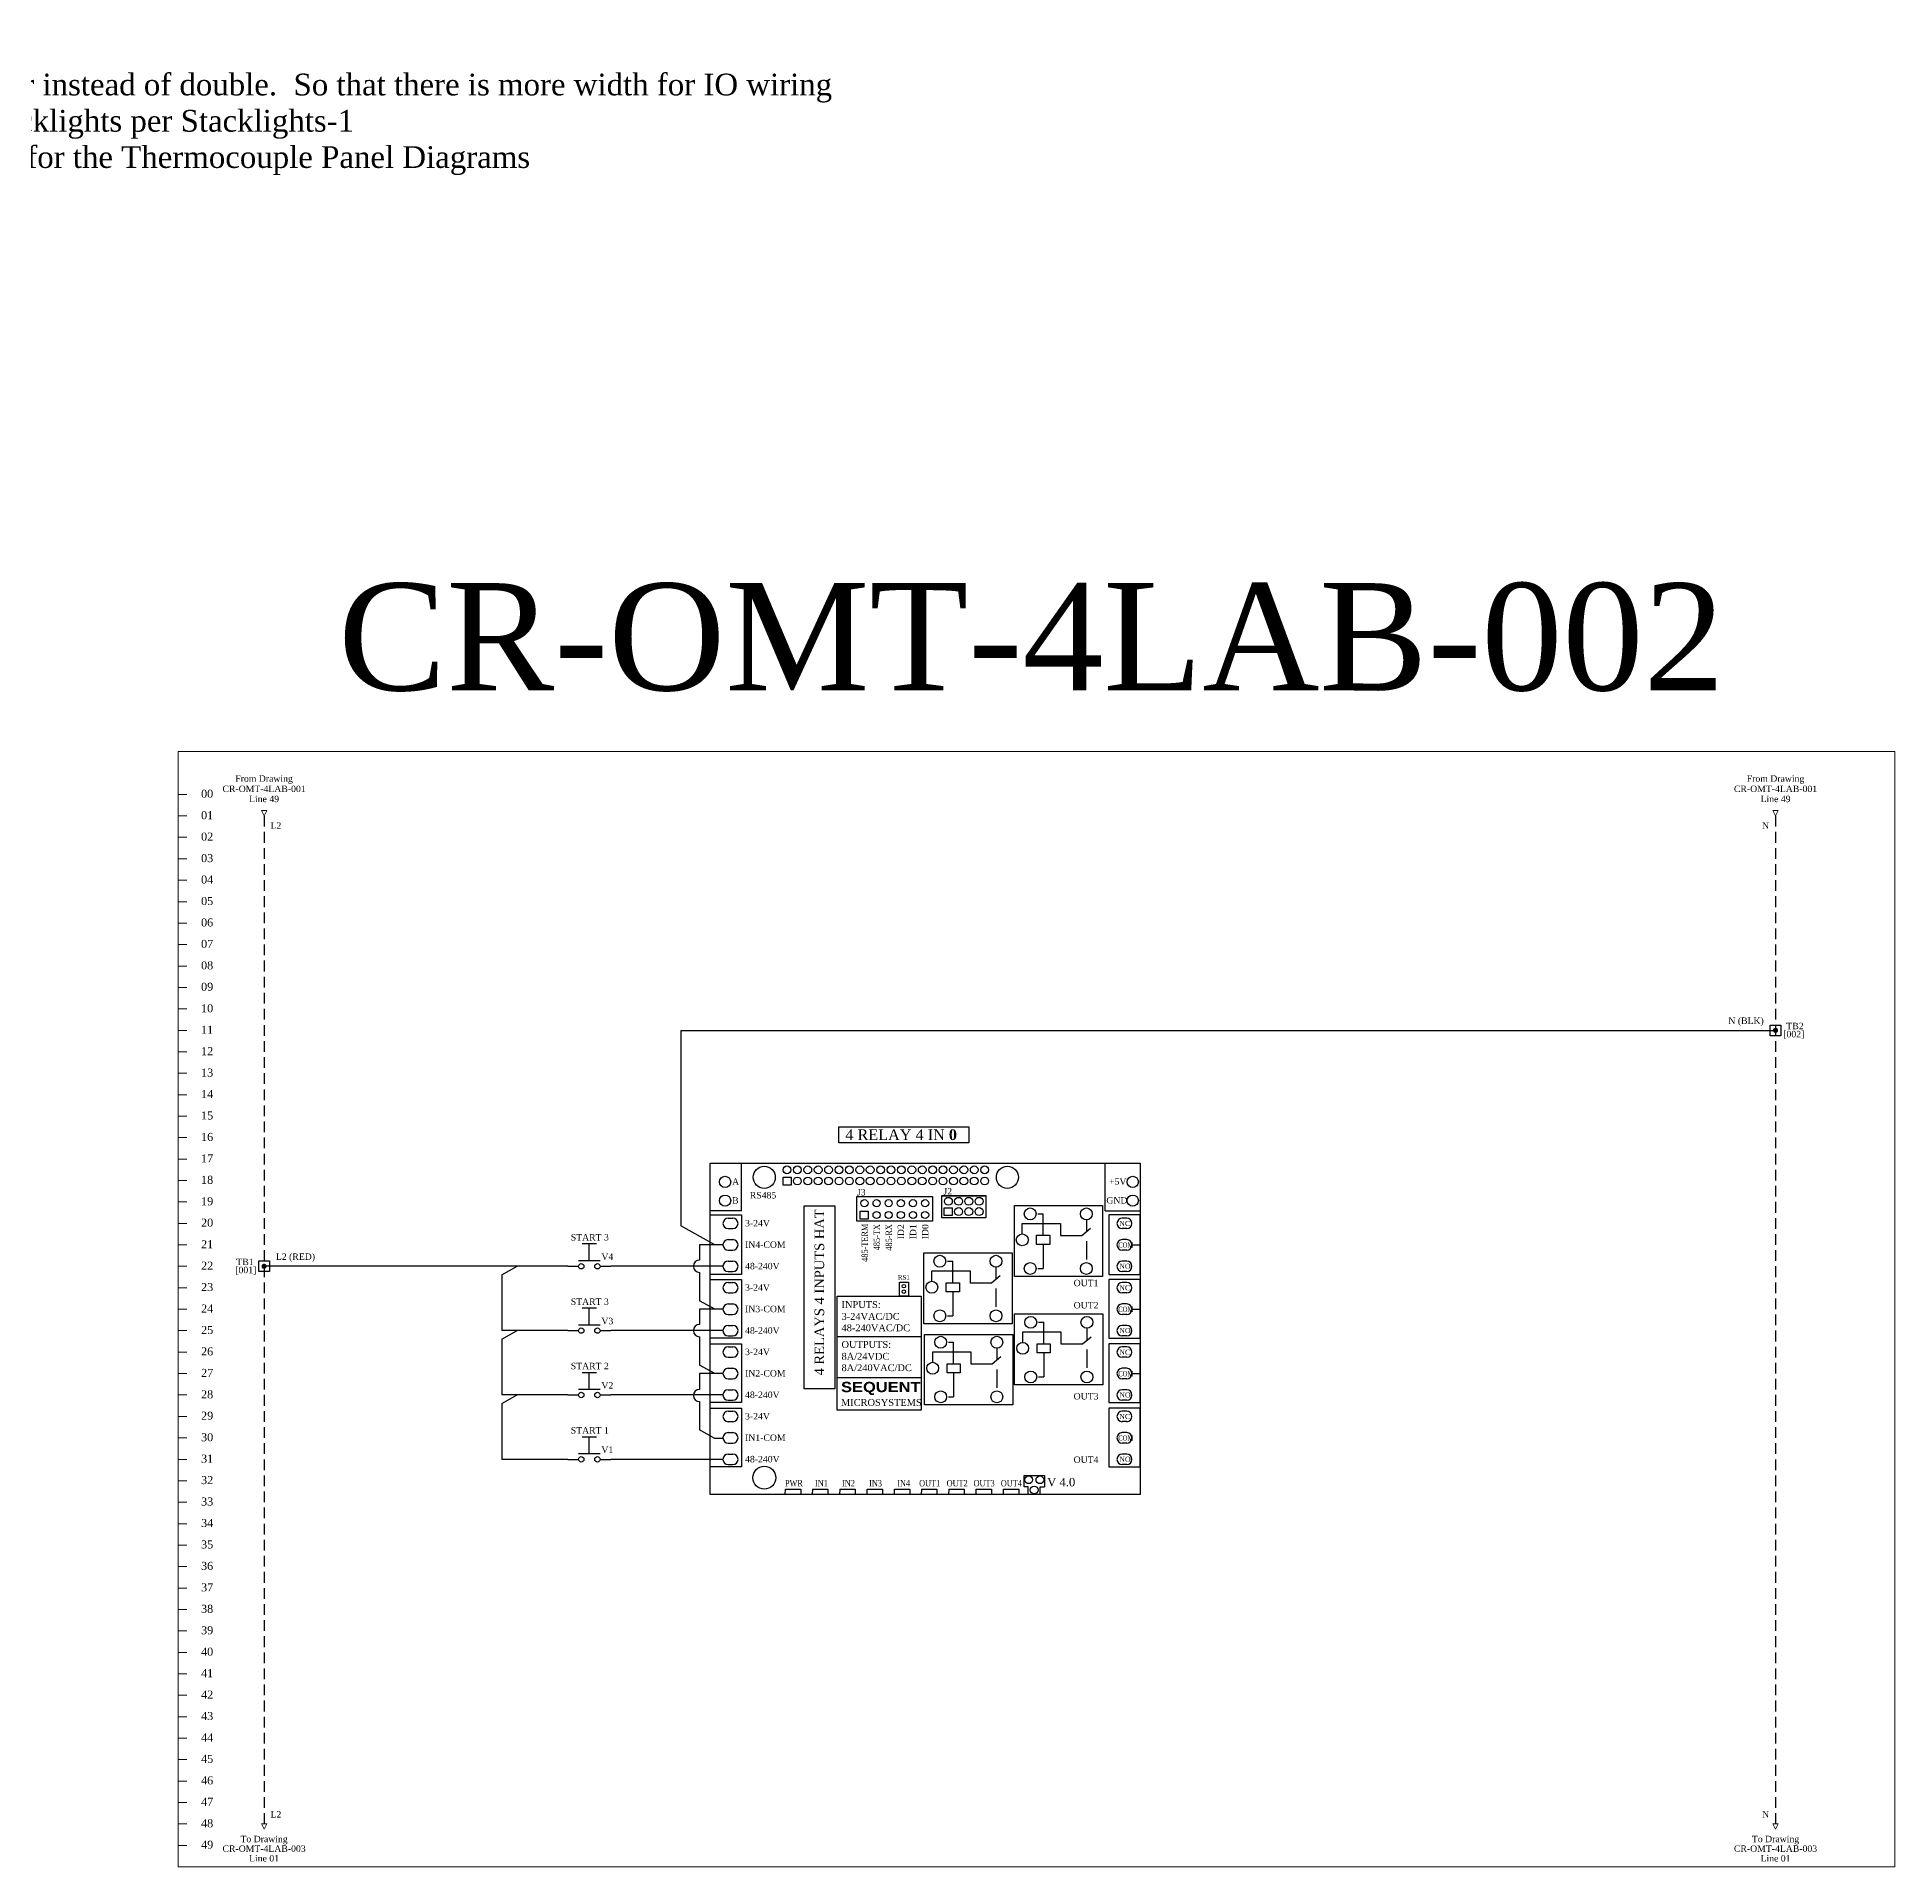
# Model space of a CAD drawing. Extents: x 0 to 232, y 0 to 43.
# Drawn here: x 43.19 to 86.47, y 0 to 42.65 of the extents above; entities that cross this region are included whole.
import ezdxf
from ezdxf.enums import TextEntityAlignment as Align

# ---------------------------------------------------------------- set-up
doc = ezdxf.new("R2010")
doc.units = 0
doc.header["$MEASUREMENT"] = 0
doc.linetypes.add('DASHED2', pattern=[0.375, 0.25, -0.125])
doc.layers.get('0').update_dxf_attribs({"linetype": 'CONTINUOUS'})
for name, color, linetype in [('BORDER', 7, 'CONTINUOUS'), ('BUS JUMPER', 7, 'DASHED2'), ('DEVICE', 4, 'CONTINUOUS'), ('LABEL', 1, 'CONTINUOUS'), ('TEXT', 3, 'CONTINUOUS'), ('WIRE', 7, 'CONTINUOUS')]:
    doc.layers.add(name, color=color, linetype=linetype)
doc.styles.get("Standard").update_dxf_attribs({"font": 'times.ttf', "height": 0.15})

# ---------------------------------------------------------------- blocks, each defined once
blk = doc.blocks.new('BLACK ARROW')
at = {"linetype": 'Continuous', "lineweight": 9}
for p, q in [((0, -0.0625), (0, 0.0625)), ((0, 0.0625), (0.125, 0)), ((0.125, 0), (0, -0.0625))]:
    blk.add_line(p, q, dxfattribs=at)
blk = doc.blocks.new('1ARROW_FROM_TOP')
at = {"layer": 'WIRE', "rotation": 270}
blk.add_blockref('BLACK ARROW', (0, 0.125), dxfattribs=at)
at = {"layer": 'LABEL'}
blk.add_attdef('WIRE_NUMBER_LEFT', text='', height=0.15, dxfattribs=at).set_placement((-0.15, -0.15), align=Align.TOP_RIGHT)
blk.add_attdef('WIRE_NUMBER_RIGHT', text='', height=0.15, dxfattribs=at).set_placement((0.15, -0.15), align=Align.TOP_LEFT)
at = {"layer": 'TEXT'}
for tag, p in [('DESC1', (0, 0.75)), ('DESC2', (0, 0.51)), ('DESC3', (0, 0.275))]:
    blk.add_attdef(tag, text='', height=0.15, dxfattribs=at).set_placement(p, align=Align.BOTTOM_CENTER)
blk = doc.blocks.new('Four Relays Four HV Inputs')
at = {"layer": 'DEVICE'}
for p, q in [((0, 6.815), (10.025, 6.815)), ((0, -0.907), (0, 6.815)), ((0, 5.704), (0, 6.815)), ((0.734, 5.704), (0.734, 6.815)), ((9.207, 5.704), (9.207, 6.815)), ((10.025, 6.815), (10.025, -0.907)), ((0.734, 5.704), (0, 5.704)), ((3.42, 6.035), (5.187, 6.035)), ((3.42, 5.464), (3.42, 6.035)), ((5.187, 6.035), (5.187, 5.464)), ((7.641, 5.633), (7.763, 5.633)), ((7.763, 5.133), (7.763, 5.633)), ((9.207, 5.704), (10.025, 5.704)), ((0.424, 5.533), (0.531, 5.533)), ((0.424, 5.29), (0.531, 5.29)), ((5.187, 5.464), (3.42, 5.464)), ((7.275, 5.408), (8.166, 5.408)), ((7.275, 5.165), (7.275, 5.408)), ((8.166, 5.408), (8.166, 5.127)), ((8.664, 5.127), (8.865, 5.297)), ((8.77, 5.495), (8.77, 5.217)), ((9.711, 5.533), (9.604, 5.533)), ((9.711, 5.29), (9.604, 5.29)), ((0.424, 5.033), (0.531, 5.033)), ((0.424, 4.79), (0.531, 4.79)), ((7.763, 4.921), (7.763, 4.36)), ((8.166, 5.127), (8.664, 5.127)), ((8.77, 4.996), (8.77, 4.57)), ((9.711, 5.033), (9.604, 5.033)), ((9.711, 4.79), (9.604, 4.79)), ((0.424, 4.533), (0.531, 4.533)), ((5.536, 4.529), (5.657, 4.529)), ((5.657, 4.029), (5.657, 4.529)), ((6.664, 4.392), (6.664, 4.113)), ((7.641, 4.36), (7.763, 4.36)), ((9.711, 4.533), (9.604, 4.533)), ((0.424, 4.29), (0.531, 4.29)), ((0.424, 4.033), (0.531, 4.033)), ((5.169, 4.304), (6.06, 4.304)), ((5.169, 4.061), (5.169, 4.304)), ((6.06, 4.304), (6.06, 4.024)), ((6.06, 4.024), (6.558, 4.024)), ((6.558, 4.024), (6.759, 4.193)), ((9.711, 4.29), (9.604, 4.29)), ((9.711, 4.033), (9.604, 4.033)), ((0.424, 3.79), (0.531, 3.79)), ((0.424, 3.533), (0.531, 3.533)), ((2.964, 3.714), (4.917, 3.714)), ((2.964, 1.061), (2.964, 3.714)), ((4.917, 3.714), (4.917, 1.061)), ((5.657, 3.817), (5.657, 3.256)), ((6.664, 3.893), (6.664, 3.466)), ((9.711, 3.79), (9.604, 3.79)), ((9.711, 3.533), (9.604, 3.533)), ((0.424, 3.29), (0.531, 3.29)), ((0.424, 3.033), (0.531, 3.033)), ((5.536, 3.256), (5.657, 3.256)), ((7.654, 3.105), (7.776, 3.105)), ((7.776, 2.605), (7.776, 3.105)), ((9.711, 3.29), (9.604, 3.29)), ((9.711, 3.033), (9.604, 3.033)), ((0.424, 2.79), (0.531, 2.79)), ((2.964, 2.774), (4.917, 2.774)), ((5.555, 2.641), (5.677, 2.641)), ((5.677, 2.141), (5.677, 2.641)), ((7.287, 2.88), (8.178, 2.88)), ((7.287, 2.637), (7.287, 2.88)), ((8.178, 2.88), (8.178, 2.6)), ((8.178, 2.6), (8.676, 2.6)), ((8.676, 2.6), (8.878, 2.769)), ((8.782, 2.968), (8.782, 2.689)), ((9.711, 2.79), (9.604, 2.79)), ((0.424, 2.533), (0.531, 2.533)), ((0.424, 2.29), (0.531, 2.29)), ((5.189, 2.416), (6.08, 2.416)), ((5.189, 2.173), (5.189, 2.416)), ((6.08, 2.416), (6.08, 2.136)), ((6.578, 2.136), (6.779, 2.305)), ((6.684, 2.504), (6.684, 2.225)), ((7.776, 2.393), (7.776, 1.832)), ((8.782, 2.469), (8.782, 2.042)), ((9.711, 2.533), (9.604, 2.533)), ((9.711, 2.29), (9.604, 2.29)), ((0.424, 2.033), (0.531, 2.033)), ((0.424, 1.79), (0.531, 1.79)), ((2.964, 1.821), (4.917, 1.821)), ((5.677, 1.929), (5.677, 1.368)), ((6.08, 2.136), (6.578, 2.136)), ((6.684, 2.005), (6.684, 1.578)), ((7.654, 1.832), (7.776, 1.832)), ((9.711, 2.033), (9.604, 2.033)), ((9.711, 1.79), (9.604, 1.79)), ((0.424, 1.533), (0.531, 1.533)), ((5.555, 1.368), (5.677, 1.368)), ((9.711, 1.533), (9.604, 1.533)), ((0.424, 1.29), (0.531, 1.29)), ((0.424, 1.033), (0.531, 1.033)), ((4.917, 1.061), (2.964, 1.061)), ((9.711, 1.29), (9.604, 1.29)), ((9.711, 1.033), (9.604, 1.033)), ((0.424, 0.79), (0.531, 0.79)), ((0.424, 0.533), (0.531, 0.533)), ((9.711, 0.79), (9.604, 0.79)), ((9.711, 0.533), (9.604, 0.533)), ((0.424, 0.29), (0.531, 0.29)), ((0.424, 0.033), (0.531, 0.033)), ((9.711, 0.29), (9.604, 0.29)), ((9.711, 0.033), (9.604, 0.033)), ((0.424, -0.21), (0.531, -0.21)), ((9.711, -0.21), (9.604, -0.21)), ((1.755, -0.912), (1.757, -0.788)), ((1.757, -0.788), (2.114, -0.788)), ((2.114, -0.788), (2.114, -0.907)), ((2.392, -0.91), (2.395, -0.785)), ((2.392, -0.788), (2.749, -0.788)), ((2.749, -0.788), (2.749, -0.907)), ((3.027, -0.91), (3.03, -0.785)), ((3.027, -0.788), (3.384, -0.788)), ((3.384, -0.788), (3.384, -0.907)), ((3.662, -0.91), (3.665, -0.785)), ((3.662, -0.788), (4.019, -0.788)), ((4.019, -0.788), (4.019, -0.907)), ((4.297, -0.91), (4.3, -0.785)), ((4.297, -0.788), (4.654, -0.788)), ((4.654, -0.788), (4.654, -0.907)), ((4.932, -0.91), (4.935, -0.785)), ((4.932, -0.788), (5.289, -0.788)), ((5.289, -0.788), (5.289, -0.907)), ((5.567, -0.91), (5.57, -0.785)), ((5.567, -0.788), (5.924, -0.788)), ((5.924, -0.788), (5.924, -0.907)), ((6.202, -0.91), (6.205, -0.785)), ((6.202, -0.788), (6.559, -0.788)), ((6.559, -0.788), (6.559, -0.907)), ((6.837, -0.91), (6.84, -0.785)), ((6.837, -0.788), (7.194, -0.788)), ((7.194, -0.788), (7.194, -0.907)), ((7.318, -0.462), (7.792, -0.462)), ((7.318, -0.728), (7.318, -0.462)), ((7.417, -0.728), (7.318, -0.728)), ((7.417, -0.907), (7.417, -0.728)), ((7.692, -0.907), (7.692, -0.728)), ((7.692, -0.728), (7.792, -0.728)), ((7.792, -0.462), (7.792, -0.728)), ((10.025, -0.907), (0, -0.907))]:
    blk.add_line(p, q, dxfattribs=at)
for points in [[(1.702, 6.489), (1.889, 6.489), (1.889, 6.305), (1.702, 6.305)], [(2.191, 5.822), (2.905, 5.822), (2.905, 1.552), (2.191, 1.552)], [(3.501, 5.696), (3.688, 5.696), (3.688, 5.512), (3.501, 5.512)], [(5.402, 6.058), (6.425, 6.058), (6.425, 5.537), (5.402, 5.537)], [(5.403, 6.055), (6.431, 6.055), (6.431, 5.543), (5.403, 5.543)], [(5.458, 5.776), (5.645, 5.776), (5.645, 5.592), (5.458, 5.592)], [(7.095, 5.829), (9.144, 5.829), (9.144, 4.173), (7.095, 4.173)], [(0, 5.609), (0.734, 5.609), (0.734, 4.216), (0, 4.216)], [(10.025, 5.609), (9.291, 5.609), (9.291, 4.216), (10.025, 4.216)], [(7.609, 5.133), (7.917, 5.133), (7.917, 4.921), (7.609, 4.921)], [(4.979, 4.724), (7.038, 4.724), (7.038, 3.07), (4.979, 3.07)], [(0, 4.101), (0.734, 4.101), (0.734, 2.739), (0, 2.739)], [(4.414, 4.042), (4.626, 4.042), (4.626, 3.714), (4.414, 3.714)], [(5.504, 4.029), (5.811, 4.029), (5.811, 3.817), (5.504, 3.817)], [(10.025, 4.101), (9.291, 4.101), (9.291, 2.739), (10.025, 2.739)], [(7.094, 3.306), (9.157, 3.306), (9.157, 1.646), (7.094, 1.646)], [(0, 2.601), (0.734, 2.601), (0.734, 1.239), (0, 1.239)], [(5, 2.821), (7.058, 2.821), (7.058, 1.181), (5, 1.181)], [(7.622, 2.605), (7.929, 2.605), (7.929, 2.393), (7.622, 2.393)], [(10.025, 2.601), (9.291, 2.601), (9.291, 1.239), (10.025, 1.239)], [(5.523, 2.141), (5.831, 2.141), (5.831, 1.929), (5.523, 1.929)], [(0, 1.101), (0.734, 1.101), (0.734, -0.261), (0, -0.261)], [(10.025, 1.101), (9.291, 1.101), (9.291, -0.261), (10.025, -0.261)]]:
    blk.add_lwpolyline(points, close=True, dxfattribs=at)
for centre, radius in [((0.351, 6.379), 0.131), ((1.264, 6.486), 0.258), ((1.793, 6.66), 0.0906), ((2.036, 6.66), 0.0906), ((2.278, 6.66), 0.0906), ((2.521, 6.66), 0.0906), ((2.763, 6.66), 0.0906), ((3.006, 6.66), 0.0906), ((3.248, 6.66), 0.0906), ((3.491, 6.66), 0.0906), ((3.733, 6.66), 0.0906), ((3.975, 6.66), 0.0906), ((4.218, 6.66), 0.0906), ((4.46, 6.66), 0.0906), ((4.703, 6.66), 0.0906), ((4.945, 6.66), 0.0906), ((5.188, 6.66), 0.0906), ((5.43, 6.66), 0.0906), ((5.673, 6.66), 0.0906), ((5.915, 6.66), 0.0906), ((6.157, 6.66), 0.0906), ((6.4, 6.66), 0.0906), ((6.93, 6.486), 0.258), ((9.85, 6.379), 0.131), ((0.351, 5.942), 0.131), ((2.036, 6.399), 0.0906), ((2.278, 6.399), 0.0906), ((2.521, 6.399), 0.0906), ((2.763, 6.399), 0.0906), ((3.006, 6.399), 0.0906), ((3.248, 6.399), 0.0906), ((3.491, 6.399), 0.0906), ((3.733, 6.399), 0.0906), ((3.975, 6.399), 0.0906), ((4.218, 6.399), 0.0906), ((4.46, 6.399), 0.0906), ((4.703, 6.399), 0.0906), ((4.945, 6.399), 0.0906), ((5.188, 6.399), 0.0906), ((5.43, 6.399), 0.0906), ((5.673, 6.399), 0.0906), ((5.915, 6.399), 0.0906), ((6.157, 6.399), 0.0906), ((6.4, 6.399), 0.0906), ((9.85, 5.942), 0.131), ((3.599, 5.882), 0.0832), ((3.882, 5.882), 0.0832), ((3.882, 5.607), 0.0832), ((4.164, 5.882), 0.0832), ((4.164, 5.607), 0.0832), ((4.447, 5.882), 0.0832), ((4.447, 5.607), 0.0832), ((4.729, 5.882), 0.0832), ((4.729, 5.607), 0.0832), ((5.012, 5.882), 0.0832), ((5.012, 5.607), 0.0832), ((5.554, 5.926), 0.0923), ((5.792, 5.926), 0.0923), ((5.792, 5.686), 0.0923), ((6.03, 5.926), 0.0923), ((6.03, 5.686), 0.0923), ((6.269, 5.926), 0.0923), ((6.269, 5.686), 0.0923), ((7.461, 5.633), 0.138), ((8.77, 5.633), 0.138), ((7.275, 5.027), 0.138), ((5.355, 4.529), 0.138), ((6.664, 4.529), 0.138), ((7.461, 4.36), 0.138), ((8.77, 4.36), 0.138), ((4.517, 3.948), 0.0408), ((5.169, 3.923), 0.138), ((4.517, 3.818), 0.0408), ((5.355, 3.256), 0.138), ((6.664, 3.256), 0.138), ((7.474, 3.105), 0.138), ((8.782, 3.105), 0.138), ((5.375, 2.641), 0.138), ((6.684, 2.641), 0.138), ((7.287, 2.499), 0.138), ((5.189, 2.035), 0.138), ((7.474, 1.832), 0.138), ((8.782, 1.832), 0.138), ((5.375, 1.368), 0.138), ((6.684, 1.368), 0.138), ((1.266, -0.518), 0.267), ((7.425, -0.565), 0.0906), ((7.553, -0.805), 0.0906), ((7.687, -0.565), 0.0906)]:
    blk.add_circle(centre, radius, dxfattribs=at)
for centre, start, end in [((0.424, 5.411), 90, 270), ((0.531, 5.411), 270, 90), ((9.604, 5.411), 90, 270), ((9.711, 5.411), 270, 90), ((0.424, 4.911), 90, 270), ((0.531, 4.911), 270, 90), ((9.604, 4.911), 90, 270), ((9.711, 4.911), 270, 90), ((0.424, 4.411), 90, 270), ((0.531, 4.411), 270, 90), ((9.604, 4.411), 90, 270), ((9.711, 4.411), 270, 90), ((0.424, 3.911), 90, 270), ((0.531, 3.911), 270, 90), ((9.604, 3.911), 90, 270), ((9.711, 3.911), 270, 90), ((0.424, 3.411), 90, 270), ((0.531, 3.411), 270, 90), ((9.604, 3.411), 90, 270), ((9.711, 3.411), 270, 90), ((0.424, 2.911), 90, 270), ((0.531, 2.911), 270, 90), ((9.604, 2.911), 90, 270), ((9.711, 2.911), 270, 90), ((0.424, 2.411), 90, 270), ((0.531, 2.411), 270, 90), ((9.604, 2.411), 90, 270), ((9.711, 2.411), 270, 90), ((0.424, 1.911), 90, 270), ((0.531, 1.911), 270, 90), ((9.604, 1.911), 90, 270), ((9.711, 1.911), 270, 90), ((0.424, 1.411), 90, 270), ((0.531, 1.411), 270, 90), ((9.604, 1.411), 90, 270), ((9.711, 1.411), 270, 90), ((0.424, 0.911), 90, 270), ((0.531, 0.911), 270, 90), ((9.604, 0.911), 90, 270), ((9.711, 0.911), 270, 90), ((0.424, 0.411), 90, 270), ((0.531, 0.411), 270, 90), ((9.604, 0.411), 90, 270), ((9.711, 0.411), 270, 90), ((0.424, -0.089), 90, 270), ((0.531, -0.089), 270, 90), ((9.604, -0.089), 90, 270), ((9.711, -0.089), 270, 90)]:
    blk.add_arc(centre, 0.122, start, end, dxfattribs=at)
for s, p in [('INPUTS:', (3.065, 3.519)), ('48-240VAC/DC', (3.065, 2.977)), ('3-24VAC/DC', (3.065, 3.243)), ('OUTPUTS:', (3.065, 2.589)), ('8A/24VDC', (3.065, 2.313)), ('8A/240VAC/DC', (3.065, 2.047))]:
    blk.add_text(s, height=0.16, dxfattribs=at).set_placement(p, align=Align.MIDDLE_LEFT)
at = {"layer": 'DEVICE', "insert": (2.436, 1.867), "char_height": 0.224, "attachment_point": 1, "rotation": 90}
blk.add_mtext_dynamic_manual_height_columns('4 RELAYS 4 INPUTS HAT', width=3.87997, gutter_width=1, heights=[0], dxfattribs=at)
at = {"layer": 'DEVICE', "insert": (3.053, 1.717), "char_height": 0.16, "attachment_point": 1}
blk.add_mtext_dynamic_manual_height_columns('{\\fArial Black|b0|i0|c0|p34;\\H1.5x;SEQUENT} \\PMICROSYSTEMS', width=3.87997, gutter_width=1, heights=[0], dxfattribs=at)
at = {"layer": 'TEXT'}
for s, height, p in [('A', 0.15, (0.515, 6.387)), ('RS485', 0.15, (0.927, 6.068)), ('J3', 0.15, (3.423, 6.137)), ('J2', 0.15, (5.439, 6.161)), ('+5V', 0.15, (9.299, 6.387)), ('B', 0.15, (0.515, 5.948)), ('GND', 0.15, (9.236, 5.948)), ('3-24V', 0.15, (0.817, 5.416)), ('NC', 0.12, (9.537, 5.409)), ('IN4-COM', 0.15, (0.817, 4.916)), ('48-240V', 0.15, (0.817, 4.416)), ('NO', 0.12, (9.537, 4.414)), ('3-24V', 0.15, (0.817, 3.916)), ('RS1', 0.105, (4.379, 4.153)), ('OUT1', 0.15, (8.473, 4.022)), ('NC', 0.12, (9.537, 3.909)), ('IN3-COM', 0.15, (0.817, 3.416)), ('OUT2', 0.15, (8.473, 3.503)), ('48-240V', 0.15, (0.817, 2.916)), ('NO', 0.12, (9.537, 2.914)), ('3-24V', 0.15, (0.817, 2.416)), ('NC', 0.12, (9.537, 2.409)), ('IN2-COM', 0.15, (0.817, 1.916)), ('48-240V', 0.15, (0.817, 1.416)), ('OUT3', 0.15, (8.473, 1.381)), ('NO', 0.12, (9.537, 1.414)), ('3-24V', 0.15, (0.817, 0.916)), ('NC', 0.12, (9.537, 0.909)), ('IN1-COM', 0.15, (0.817, 0.416)), ('48-240V', 0.15, (0.817, -0.084)), ('OUT4', 0.15, (8.473, -0.096)), ('NO', 0.12, (9.537, -0.086)), ('V 4.0', 0.195, (7.856, -0.62))]:
    blk.add_text(s, height=height, dxfattribs=at).set_placement(p, align=Align.MIDDLE_LEFT)
at = {"layer": 'TEXT', "width": 0.8}
for s, p in [('485-TERM', (3.606, 5.403)), ('485-TX', (3.885, 5.394)), ('485-RX', (4.167, 5.394))]:
    blk.add_text(s, height=0.15, rotation=90, dxfattribs=at).set_placement(p, align=Align.MIDDLE_RIGHT)
at = {"layer": 'TEXT'}
for s, p in [('ID2', (4.448, 5.392)), ('ID1', (4.731, 5.392)), ('ID0', (5.013, 5.392))]:
    blk.add_text(s, height=0.15, rotation=90, dxfattribs=at).set_placement(p, align=Align.MIDDLE_RIGHT)
for s, height, width, p in [('COM', 0.12, 0.7, (9.514, 4.908)), ('COM', 0.12, 0.7, (9.514, 3.408)), ('COM', 0.12, 0.7, (9.514, 1.908)), ('COM', 0.12, 0.7, (9.514, 0.408)), ('PWR', 0.15, 0.8, (1.747, -0.645)), ('IN1', 0.15, 0.8, (2.447, -0.645)), ('IN2', 0.15, 0.8, (3.077, -0.645)), ('IN3', 0.15, 0.8, (3.707, -0.645)), ('IN4', 0.15, 0.8, (4.363, -0.645)), ('OUT1', 0.15, 0.8, (4.873, -0.645)), ('OUT2', 0.15, 0.8, (5.514, -0.645)), ('OUT3', 0.15, 0.8, (6.141, -0.645)), ('OUT4', 0.15, 0.8, (6.776, -0.645))]:
    blk.add_text(s, height=height, dxfattribs=dict(at, width=width)).set_placement(p, align=Align.MIDDLE_LEFT)
blk = doc.blocks.new('1ARROW_TO_BOTTOM')
at = {"layer": 'WIRE', "rotation": 270}
blk.add_blockref('BLACK ARROW', (0, 0), dxfattribs=at)
at = {"layer": 'LABEL'}
blk.add_attdef('WIRE_NUMBER_LEFT', text='', height=0.15, dxfattribs=at).set_placement((-0.15, 0.15), align=Align.RIGHT)
blk.add_attdef('WIRE_NUMBER_RIGHT', (0.15, 0.15), '', height=0.15, dxfattribs=at)
at = {"layer": 'TEXT'}
for tag, p in [('DESC1', (0, -0.275)), ('DESC2', (0, -0.5)), ('DESC3', (0, -0.725))]:
    blk.add_attdef(tag, text='', height=0.15, dxfattribs=at).set_placement(p, align=Align.TOP_CENTER)
blk = doc.blocks.new('SINGLE_ESTOP_NC_NUM')
at = {"layer": 'DEVICE'}
for p, q in [((0.333, 0.528), (0.666, 0.528)), ((0.5, 0.136), (0.499, 0.528)), ((0, 0), (0.25, 0)), ((0.25, 0.136), (0.75, 0.136)), ((0.75, 0), (1, 0))]:
    blk.add_line(p, q, dxfattribs=at)
for centre in [(0.312, 0), (0.688, 0)]:
    blk.add_circle(centre, 0.0625, dxfattribs=at)
at = {"layer": 'LABEL'}
blk.add_attdef('LEFT_WIRE', text='', height=0.15, dxfattribs=at).set_placement((0.219, 0.15), align=Align.RIGHT)
blk.add_attdef('RIGHT_WIRE', (0.781, 0.15), '', height=0.15, dxfattribs=at)
at = {"layer": 'TEXT'}
for tag, p in [('DESC', (0.502, 0.811)), ('PBXX', (0.507, 0.619))]:
    blk.add_attdef(tag, text='', height=0.15, dxfattribs=at).set_placement(p, align=Align.CENTER)
blk = doc.blocks.new('NODE')
at = {"const_width": 0.0575}
blk.add_lwpolyline([(-0.03375, 0, 1), (0.03375, 0, 1)], format="xyb", close=True, dxfattribs=at)
blk = doc.blocks.new('TB-Universal')
at = {"layer": 'DEVICE'}
for p, q in [((-0.125, -0.125), (-0.125, 0.125)), ((-0.125, 0.125), (0.125, 0.125)), ((0.125, 0.125), (0.125, -0.125)), ((0.125, -0.125), (-0.125, -0.125))]:
    blk.add_line(p, q, dxfattribs=at)
at = {"layer": 'DEVICE', "xscale": 0.9547136691154776, "yscale": 0.9547136691154776, "zscale": 0.9547136691154776, "rotation": 180}
blk.add_blockref('NODE', (0, 0), dxfattribs=at)
at = {"layer": 'LABEL', "flags": 8}
for tag, p in [('WIRE_TL', (-0.275, 0.15)), ('WIRE_BL', (-0.275, -0.3))]:
    blk.add_attdef(tag, text='', height=0.15, dxfattribs=at).set_placement(p, align=Align.RIGHT)
for tag, p in [('WIRE_TR', (0.275, 0.15)), ('WIRE_BR', (0.275, -0.3))]:
    blk.add_attdef(tag, p, '', height=0.15, dxfattribs=at)
at = {"layer": 'TEXT', "flags": 8}
for tag, p in [('TB_T', (0, 0.38)), ('[TB_T]', (0, 0.157)), ('TB_B', (0, -0.426)), ('[TB_B]', (0, -0.646))]:
    blk.add_attdef(tag, text='', height=0.15, dxfattribs=at).set_placement(p, align=Align.BOTTOM_CENTER)
for tag, p in [('TB_L', (-0.244, 0.102)), ('[TB_L]', (-0.18, -0.086))]:
    blk.add_attdef(tag, text='', height=0.15, dxfattribs=at).set_placement(p, align=Align.MIDDLE_RIGHT)
for tag, p in [('TB_R', (0.251, 0.102)), ('[TB_R]', (0.18, -0.086))]:
    blk.add_attdef(tag, text='', height=0.15, dxfattribs=at).set_placement(p, align=Align.MIDDLE_LEFT)
blk = doc.blocks.new('Single Border')
at = {"lineweight": 9}
for p, q in [((0, 25), (0, 24)), ((0, 25), (0.2, 25)), ((0, 24.5), (0.2, 24.5)), ((0, 24), (0, 23)), ((0, 24), (0.2, 24)), ((0, 23.5), (0.2, 23.5)), ((0, 23), (0, 22)), ((0, 23), (0.2, 23)), ((0, 22.5), (0.2, 22.5)), ((0, 22), (0, 21)), ((0, 22), (0.2, 22)), ((0, 21.5), (0.2, 21.5)), ((0, 21), (0, 20)), ((0, 21), (0.2, 21)), ((0, 20.5), (0.2, 20.5)), ((0, 20), (0, 19)), ((0, 20), (0.2, 20)), ((0, 19.5), (0.2, 19.5)), ((0, 19), (0, 18)), ((0, 19), (0.2, 19)), ((0, 18.5), (0.2, 18.5)), ((0, 18), (0, 17)), ((0, 18), (0.2, 18)), ((0, 17.5), (0.2, 17.5)), ((0, 17), (0, 16)), ((0, 17), (0.2, 17)), ((0, 16.5), (0.2, 16.5)), ((0, 16), (0, 15)), ((0, 16), (0.2, 16)), ((0, 15.5), (0.2, 15.5)), ((0, 15), (0, 14)), ((0, 15), (0.2, 15)), ((0, 14.5), (0.2, 14.5)), ((0, 14), (0, 13)), ((0, 14), (0.2, 14)), ((0, 13.5), (0.2, 13.5)), ((0, 13), (0, 12)), ((0, 13), (0.2, 13)), ((0, 12.5), (0.2, 12.5)), ((0, 12), (0, 11)), ((0, 12), (0.2, 12)), ((0, 11.5), (0.2, 11.5)), ((0, 11), (0, 10)), ((0, 11), (0.2, 11)), ((0, 10.5), (0.2, 10.5)), ((0, 10), (0, 9)), ((0, 10), (0.2, 10)), ((0, 9.5), (0.2, 9.5)), ((0, 9), (0, 8)), ((0, 9), (0.2, 9)), ((0, 8.5), (0.2, 8.5)), ((0, 8), (0, 7)), ((0, 8), (0.2, 8)), ((0, 7.5), (0.2, 7.5)), ((0, 7), (0, 6)), ((0, 7), (0.2, 7)), ((0, 6.5), (0.2, 6.5)), ((0, 6), (0, 5)), ((0, 6), (0.2, 6)), ((0, 5.5), (0.2, 5.5)), ((0, 5), (0, 4)), ((0, 5), (0.2, 5)), ((0, 4.5), (0.2, 4.5)), ((0, 4), (0, 3)), ((0, 4), (0.2, 4)), ((0, 3.5), (0.2, 3.5)), ((0, 3), (0, 2)), ((0, 3), (0.2, 3)), ((0, 2.5), (0.2, 2.5)), ((0, 2), (0, 1)), ((0, 2), (0.2, 2)), ((0, 1.5), (0.2, 1.5)), ((0, 1), (0, 0)), ((0, 1), (0.2, 1)), ((0, 0.5), (0.2, 0.5))]:
    blk.add_line(p, q, dxfattribs=at)
blk.add_lwpolyline([(0, 0), (40, 0), (40, 26), (0, 26)], close=True, dxfattribs=at)
for s, p in [('00', (0.673, 25.016)), ('10', (0.673, 20.016)), ('20', (0.673, 15.016)), ('30', (0.673, 10.016)), ('40', (0.673, 5.016))]:
    blk.add_text(s, height=0.1875).set_placement(p, align=Align.MIDDLE_CENTER)
for s, p in [('01', (0.673, 24.516)), ('02', (0.673, 24.016)), ('03', (0.673, 23.516)), ('04', (0.673, 23.016)), ('05', (0.673, 22.516)), ('06', (0.673, 22.016)), ('07', (0.673, 21.516)), ('08', (0.673, 21.016)), ('09', (0.673, 20.516)), ('11', (0.673, 19.516)), ('12', (0.673, 19.016)), ('13', (0.673, 18.516)), ('14', (0.673, 18.016)), ('15', (0.673, 17.516)), ('16', (0.673, 17.016)), ('17', (0.673, 16.516)), ('18', (0.673, 16.016)), ('19', (0.673, 15.516)), ('21', (0.673, 14.516)), ('22', (0.673, 14.016)), ('23', (0.673, 13.516)), ('24', (0.673, 13.016)), ('25', (0.673, 12.516)), ('26', (0.673, 12.016)), ('27', (0.673, 11.516)), ('28', (0.673, 11.016)), ('29', (0.673, 10.516)), ('31', (0.673, 9.516)), ('32', (0.673, 9.016)), ('33', (0.673, 8.516)), ('34', (0.673, 8.016)), ('35', (0.673, 7.516)), ('36', (0.673, 7.016)), ('37', (0.673, 6.516)), ('38', (0.673, 6.016)), ('39', (0.673, 5.516)), ('41', (0.673, 4.516)), ('42', (0.673, 4.016)), ('43', (0.673, 3.516)), ('44', (0.673, 3.016)), ('45', (0.673, 2.516)), ('46', (0.673, 2.016)), ('47', (0.673, 1.516)), ('48', (0.673, 1.016)), ('49', (0.673, 0.516))]:
    blk.add_text(s, height=0.1875).set_placement(p, align=Align.MIDDLE)

msp = doc.modelspace()

# ---------------------------------------------------------------- linework, layer by layer
for p, q in [((59.167, 14), (56.553, 14)), ((54.37, 12.5), (54.017, 12.5)), ((59.167, 12.5), (56.553, 12.5)), ((54.37, 11), (54.017, 11)), ((59.167, 11), (56.553, 11)), ((54.37, 9.5), (54.017, 9.5)), ((59.167, 9.5), (56.553, 9.5))]:
    msp.add_line(p, q)
at = {"layer": 'BUS JUMPER'}
for p, q in [((48.474, 24.5), (48.474, 1)), ((83.694, 24.5), (83.694, 1))]:
    msp.add_line(p, q, dxfattribs=at)
at = {"layer": 'WIRE', "ltscale": 0.5}
for p, q in [((58.185, 19.5), (58.185, 14.94)), ((58.185, 19.5), (83.694, 19.5)), ((58.975, 14.5), (58.185, 14.94)), ((58.621, 14.5), (58.621, 14.143)), ((59.167, 14.5), (58.621, 14.5)), ((59.167, 14.5), (59.167, 14.5)), ((68.697, 14.5), (68.889, 14.5)), ((54.37, 14), (48.474, 14)), ((54.017, 13.803), (54.37, 14)), ((55.553, 14), (54.37, 14)), ((58.621, 13.857), (58.621, 13.197)), ((54.017, 13.803), (54.017, 12.5)), ((58.975, 13), (58.621, 13.197)), ((58.621, 13), (58.621, 12.643)), ((59.167, 13), (58.621, 13)), ((59.167, 13), (59.167, 13)), ((68.697, 13), (68.889, 13)), ((54.017, 12.303), (54.37, 12.5)), ((54.017, 12.303), (54.017, 11)), ((55.553, 12.5), (54.37, 12.5)), ((58.621, 12.357), (58.621, 11.697)), ((58.975, 11.5), (58.621, 11.697)), ((58.621, 11.5), (58.621, 11.131)), ((59.167, 11.5), (58.621, 11.5)), ((59.167, 11.5), (58.975, 11.5)), ((68.697, 11.5), (68.889, 11.5)), ((54.017, 10.803), (54.37, 11)), ((55.553, 11), (54.37, 11)), ((58.621, 10.845), (58.621, 10.185)), ((54.017, 10.803), (54.017, 9.5)), ((58.974, 9.988), (58.621, 10.185)), ((59.167, 9.988), (58.974, 9.988)), ((59.167, 9.988), (58.974, 9.988)), ((55.553, 9.5), (54.37, 9.5))]:
    msp.add_line(p, q, dxfattribs=at)
at = {"layer": 'WIRE'}
msp.add_lwpolyline([(64.896, 17.253), (64.896, 16.878), (61.866, 16.878), (61.866, 17.253)], close=True, dxfattribs=at)
at = {"layer": 'WIRE', "ltscale": 0.5}
for centre in [(58.621, 14), (58.621, 12.5), (58.621, 10.988)]:
    msp.add_arc(centre, 0.143, 90, 270, dxfattribs=at)

# ---------------------------------------------------------------- block references
msp.add_blockref('Four Relays Four HV Inputs', (58.865, 9.589))
at = {"layer": 'BORDER'}
msp.add_blockref('Single Border', (46.474, 0), dxfattribs=at)
at = {"layer": 'WIRE'}
ref = msp.add_blockref('1ARROW_FROM_TOP', (48.474, 24.5), dxfattribs=at)
ref.add_attrib('DESC1', 'From Drawing', dxfattribs={"layer": 'TEXT', "height": 0.15}).set_placement((48.474, 25.25), align=Align.BOTTOM_CENTER)
ref.add_attrib('DESC2', 'CR-OMT-4LAB-001', dxfattribs={"layer": 'TEXT', "height": 0.15}).set_placement((48.474, 25.01), align=Align.BOTTOM_CENTER)
ref.add_attrib('DESC3', 'Line 49', dxfattribs={"layer": 'TEXT', "height": 0.15}).set_placement((48.474, 24.775), align=Align.BOTTOM_CENTER)
ref.add_attrib('WIRE_NUMBER_RIGHT', 'L2', dxfattribs={"layer": 'LABEL', "height": 0.15}).set_placement((48.624, 24.35), align=Align.TOP_LEFT)
ref = msp.add_blockref('1ARROW_FROM_TOP', (83.694, 24.5), dxfattribs=at)
ref.add_attrib('DESC1', 'From Drawing', dxfattribs={"layer": 'TEXT', "height": 0.15}).set_placement((83.694, 25.25), align=Align.BOTTOM_CENTER)
ref.add_attrib('DESC2', 'CR-OMT-4LAB-001', dxfattribs={"layer": 'TEXT', "height": 0.15}).set_placement((83.694, 25.01), align=Align.BOTTOM_CENTER)
ref.add_attrib('DESC3', 'Line 49', dxfattribs={"layer": 'TEXT', "height": 0.15}).set_placement((83.694, 24.775), align=Align.BOTTOM_CENTER)
ref.add_attrib('WIRE_NUMBER_LEFT', 'N', dxfattribs={"layer": 'LABEL', "height": 0.15}).set_placement((83.544, 24.35), align=Align.TOP_RIGHT)
at = {"layer": 'WIRE', "rotation": 270}
msp.add_blockref('BLACK ARROW', (48.474, 24.625), dxfattribs=at)
at = {"layer": 'WIRE'}
for p, values in [((83.694, 19.5), {'WIRE_TL': 'N (BLK)', 'TB_R': 'TB2', '[TB_R]': '[002]'}), ((48.474, 14), {'WIRE_TR': 'L2 (RED)', 'TB_L': 'TB1', '[TB_L]': '[001]'})]:
    msp.add_blockref('TB-Universal', p, dxfattribs=at).add_auto_attribs(values)
ref = msp.add_blockref('SINGLE_ESTOP_NC_NUM', (55.553, 14), dxfattribs=at)
ref.add_attrib('RIGHT_WIRE', 'V4', (56.334, 14.15), dxfattribs={"layer": 'LABEL', "height": 0.15})
ref.add_attrib('PBXX', 'START 3', dxfattribs={"layer": 'TEXT', "height": 0.15}).set_placement((56.064, 14.601), align=Align.CENTER)
ref = msp.add_blockref('SINGLE_ESTOP_NC_NUM', (55.553, 12.5), dxfattribs=at)
ref.add_attrib('RIGHT_WIRE', 'V3', (56.334, 12.65), dxfattribs={"layer": 'LABEL', "height": 0.15})
ref.add_attrib('PBXX', 'START 3', dxfattribs={"layer": 'TEXT', "height": 0.15}).set_placement((56.064, 13.101), align=Align.CENTER)
ref = msp.add_blockref('SINGLE_ESTOP_NC_NUM', (55.553, 11), dxfattribs=at)
ref.add_attrib('RIGHT_WIRE', 'V2', (56.334, 11.15), dxfattribs={"layer": 'LABEL', "height": 0.15})
ref.add_attrib('PBXX', 'START 2', dxfattribs={"layer": 'TEXT', "height": 0.15}).set_placement((56.064, 11.601), align=Align.CENTER)
ref = msp.add_blockref('SINGLE_ESTOP_NC_NUM', (55.553, 9.5), dxfattribs=at)
ref.add_attrib('RIGHT_WIRE', 'V1', (56.334, 9.65), dxfattribs={"layer": 'LABEL', "height": 0.15})
ref.add_attrib('PBXX', 'START 1', dxfattribs={"layer": 'TEXT', "height": 0.15}).set_placement((56.064, 10.101), align=Align.CENTER)
ref = msp.add_blockref('1ARROW_TO_BOTTOM', (48.474, 1), dxfattribs=at)
ref.add_attrib('WIRE_NUMBER_RIGHT', 'L2', (48.624, 1.15), dxfattribs={"layer": 'LABEL', "height": 0.15})
ref.add_attrib('DESC1', 'To Drawing', dxfattribs={"layer": 'TEXT', "height": 0.15}).set_placement((48.474, 0.725), align=Align.TOP_CENTER)
ref.add_attrib('DESC2', 'CR-OMT-4LAB-003', dxfattribs={"layer": 'TEXT', "height": 0.15}).set_placement((48.474, 0.5), align=Align.TOP_CENTER)
ref.add_attrib('DESC3', 'Line 01', dxfattribs={"layer": 'TEXT', "height": 0.15}).set_placement((48.474, 0.275), align=Align.TOP_CENTER)
ref = msp.add_blockref('1ARROW_TO_BOTTOM', (83.694, 1), dxfattribs=at)
ref.add_attrib('WIRE_NUMBER_LEFT', 'N', dxfattribs={"layer": 'LABEL', "height": 0.15}).set_placement((83.544, 1.15), align=Align.RIGHT)
ref.add_attrib('DESC1', 'To Drawing', dxfattribs={"layer": 'TEXT', "height": 0.15}).set_placement((83.694, 0.725), align=Align.TOP_CENTER)
ref.add_attrib('DESC2', 'CR-OMT-4LAB-003', dxfattribs={"layer": 'TEXT', "height": 0.15}).set_placement((83.694, 0.5), align=Align.TOP_CENTER)
ref.add_attrib('DESC3', 'Line 01', dxfattribs={"layer": 'TEXT', "height": 0.15}).set_placement((83.694, 0.275), align=Align.TOP_CENTER)

# ---------------------------------------------------------------- texts
at = {"layer": 'LABEL', "insert": (63.319, 17.066), "char_height": 0.25, "width": 2.68362, "attachment_point": 5}
msp.add_mtext('4 RELAY 4 IN {\\fTimes New Roman|b1|i0|c0|p18;0}', dxfattribs=at)
at = {"layer": 'TEXT'}
msp.add_text('CR-OMT-4LAB-002', height=2.5, dxfattribs=at).set_placement((66.353, 26.676), align=Align.BOTTOM_CENTER)
at = {"layer": 'TEXT', "ltscale": 0.5, "insert": (33.08, 42.648), "char_height": 0.507091, "attachment_point": 1}
msp.add_mtext_dynamic_manual_height_columns('TODO:^J - Change pages to single Border instead of double.  So that there is more width for IO wiring\\P\\pi-1.52127,l1.70846,t1.70846;-^IUpdate wire colors for stacklights per Stacklights-1\\P-^ICreate a new ENCL sheet for the Thermocouple Panel Diagrams', width=36.23898, gutter_width=2.535, heights=[0], dxfattribs=at)

doc.saveas('drawing.dxf')
